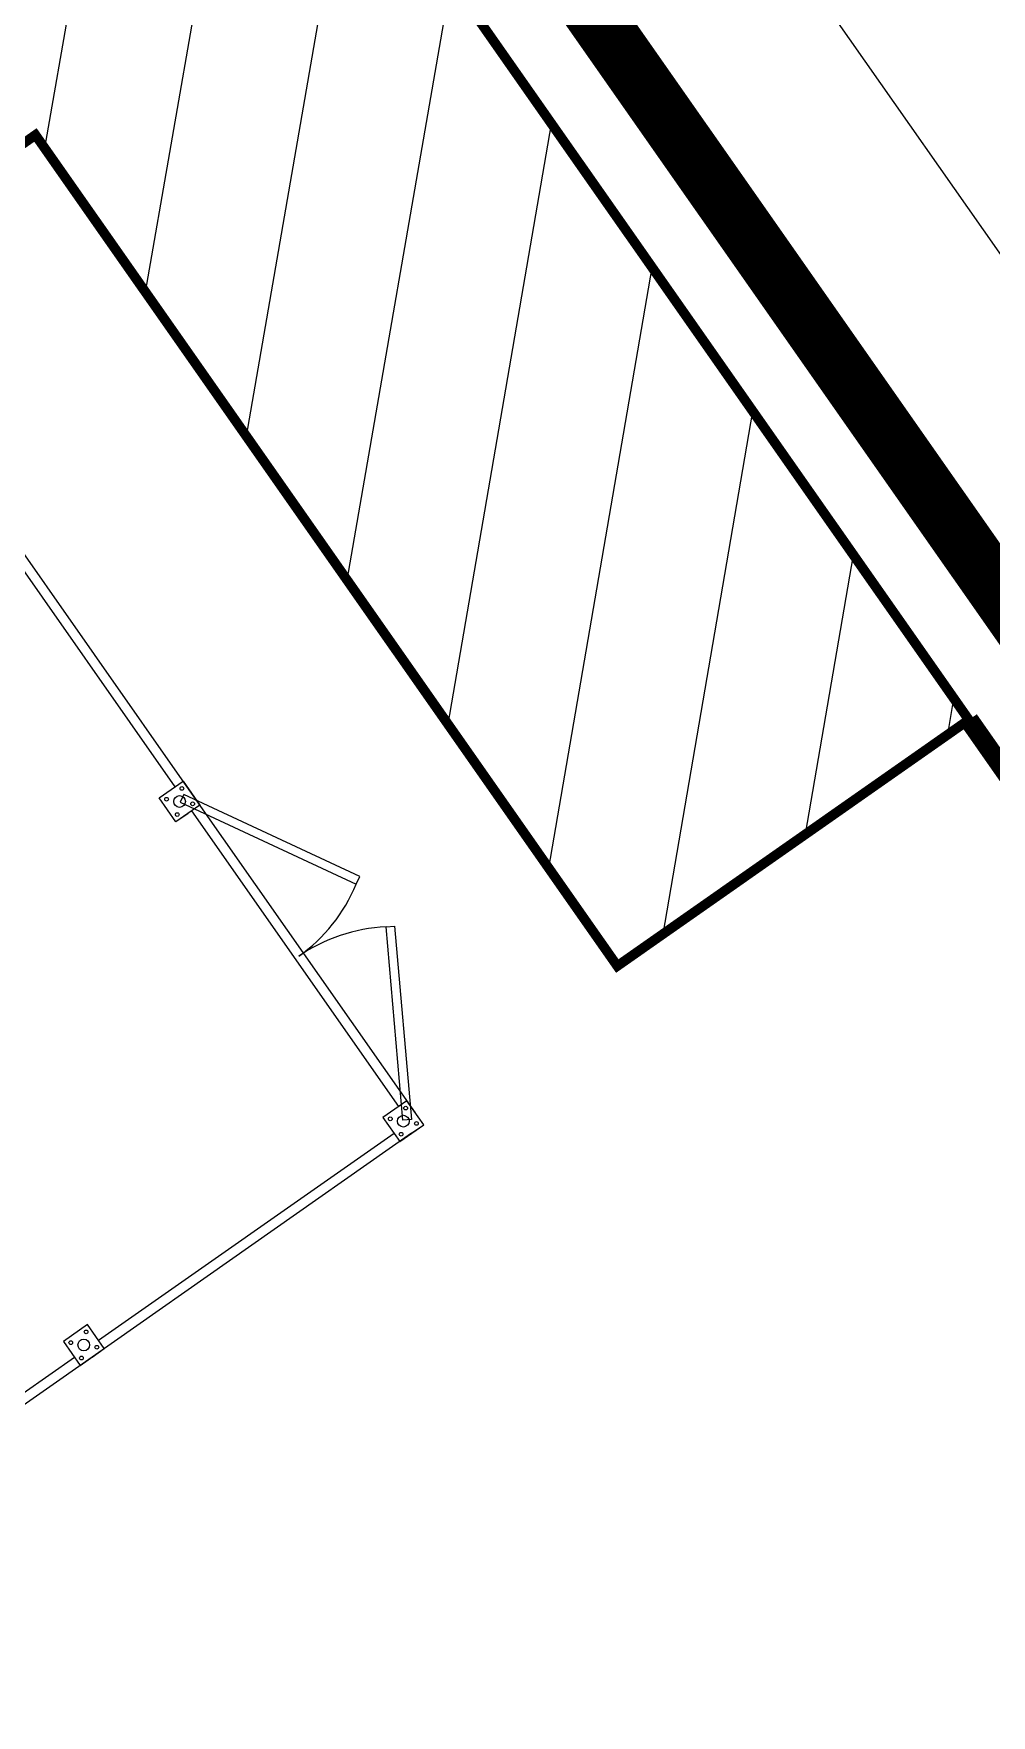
# Model space of a CAD drawing. Header units: millimetres. Extents: x 152904052 to 153933663, y 538271515 to 539240469.
# Drawn here: x 153361583 to 153366492, y 538945970 to 538954589 of the extents above; entities that cross this region are included whole.
import ezdxf

# ---------------------------------------------------------------- set-up
doc = ezdxf.new("R2010")
doc.units = ezdxf.units.MM
doc.layers.add('FENC', color=7, linetype='Continuous')
doc.layers.add('SCHM', color=9, linetype='Continuous')

msp = doc.modelspace()

# ---------------------------------------------------------------- hatches: boundary and pattern name
at = {"layer": 'SCHM'}
h = msp.add_hatch(dxfattribs=at)
h.set_pattern_fill('ANSI31', color=256, scale=200, angle=-7.189961912916426e-11)
h.set_pattern_definition([(79.99999999992068, (-0.0006760358810424805, 0.0001924633979797363), (-625.3529231625994, 110.2665928193663), [])])
h.paths.add_polyline_path([(153361816.8679787, 538957584.421828), (153359785.920341, 538956162.3369825), (153361363.2555408, 538953909.6688602), (153361592.0686809, 538954069.8855462), (153364574.6661505, 538949810.2949162), (153366376.8006479, 538951072.1630762)])

# ---------------------------------------------------------------- linework, layer by layer
at = {"layer": 'FENC'}
for p, q in [((153362392.3230999, 538950696.5612819), (153361245.1702268, 538952334.86537)), ((153362308.3472644, 538950729.3188632), (153361247.230857, 538952244.7501447)), ((153362226.4320603, 538950671.9612198), (153362349.3048669, 538950757.9976848)), ((153362349.3048669, 538950757.9976848), (153362435.3413325, 538950635.1248782)), ((153363539.4759724, 538949058.2571929), (153362392.3230999, 538950696.5612819)), ((153362312.4685255, 538950549.0884125), (153362226.4320599, 538950671.9612195)), ((153362312.4685255, 538950549.0884125), (153362226.4320603, 538950671.9612198)), ((153362435.3413325, 538950635.1248782), (153362312.4685255, 538950549.0884125)), ((153362353.1861709, 538950690.0314851), (153362334.4972726, 538950649.9530138)), ((153362334.4972726, 538950649.9530138), (153363236.2628861, 538950229.4527867)), ((153363254.9517854, 538950269.5312585), (153362353.1861709, 538950690.0314851)), ((153363455.5001377, 538949091.0147747), (153362394.3837301, 538950606.4460561)), ((153362374.6027254, 538950592.5952477), (153362312.4685255, 538950549.0884125)), ((153363236.2628861, 538950229.4527867), (153363254.9517854, 538950269.5312585)), ((153363389.181977, 538950011.0616856), (153363433.2354013, 538950014.9158602)), ((153363475.900905, 538949019.8596418), (153363389.181977, 538950011.0616856)), ((153363433.2354013, 538950014.9158602), (153363519.9543294, 538949023.7138164)), ((153363582.4942049, 538948996.8207898), (153363496.4577395, 538949119.6935961)), ((153363519.9543294, 538949023.7138164), (153363475.900905, 538949019.8596418)), ((153363520.3600057, 538948953.3139551), (153363582.4942049, 538948996.8207898)), ((153363520.3600057, 538948953.3139551), (153361882.055917, 538947806.1610823)), ((153363430.9425769, 538948951.7419264), (153361915.5112945, 538947890.625519)), ((153361944.1901169, 538947849.6679173), (153361858.1536507, 538947972.5407237)), ((153361882.055917, 538947806.1610823), (153361944.1901169, 538947849.6679173)), ((153361882.055917, 538947806.1610823), (153360243.7518285, 538946659.0082092)), ((153361792.6384881, 538947804.5890536), (153360277.2072066, 538946743.4726465))]:
    msp.add_line(p, q, dxfattribs=at)
for points in [[(153363496.4577395, 538949119.6935961), (153363373.584933, 538949033.657131), (153363459.6213983, 538948910.7843242), (153363582.4942049, 538948996.8207898)], [(153361858.1536507, 538947972.5407237), (153361735.2808444, 538947886.5042582), (153361821.3173098, 538947763.6314514), (153361944.1901169, 538947849.6679173)]]:
    msp.add_lwpolyline(points, close=True, dxfattribs=at)
for centre, radius in [((153362342.7005041, 538950720.5424831), 9.494372386252337), ((153362263.887262, 538950665.3568566), 9.494372386252337), ((153362330.8866966, 538950653.5430489), 29.99999999999946), ((153362330.8866962, 538950653.5430486), 29.99999999999946), ((153362397.8861308, 538950641.7292409), 9.494372386252337), ((153362319.0728885, 538950586.5436146), 9.494372386252337), ((153363489.8533772, 538949082.2383947), 9.494372386252339), ((153363411.040134, 538949027.052768), 9.494372386252339), ((153363478.0395689, 538949015.2389603), 29.99999999999947), ((153363478.0395691, 538949015.2389607), 29.99999999999947), ((153363545.039003, 538949003.4251521), 9.494372386252339), ((153363466.2257614, 538948948.2395263), 9.494372386252339), ((153361851.5492886, 538947935.0855219), 9.494372386252339), ((153361772.7360464, 538947879.8998961), 9.494372386252339), ((153361839.7354808, 538947868.086088), 29.99999999999947), ((153361839.7354808, 538947868.086088), 29.99999999999947), ((153361906.7349148, 538947856.27228), 9.494372386252339), ((153361827.9216729, 538947801.0866535), 9.494372386252339)]:
    msp.add_circle(centre, radius, dxfattribs=at)
for centre, start, end in [((153362442.8586821, 538950560.763916), 305.4407482285751, 337.3354779576068), ((153363429.1523572, 538949152.1905283), 92.66452574412382, 124.55924641009)]:
    msp.add_arc(centre, 859.8007301038989, start, end, dxfattribs=at)
at = {"layer": 'SCHM'}
msp.add_lwpolyline([(153309206.5309966, 538922882.6215992), (153362041.8378532, 538959878.3017433), (153517431.2993022, 538737959.1521058), (153500636.3688571, 538637005.7407947), (153497846.7623599, 538615992.3443744), (153507779.572562, 538601806.8212829), (153445728.8052072, 538558358.406229)], dxfattribs=at)
at = {"layer": 'SCHM', "const_width": 299.9999999999999}
msp.add_lwpolyline([(153077550.5028767, 538759454.5498495), (153361796.2622449, 538958485.5732625), (153516377.8116663, 538737720.2415776)], dxfattribs=at)
at = {"layer": 'SCHM', "const_width": 49.99999999999999}
msp.add_lwpolyline([(153361363.2555408, 538953909.6688602), (153359785.9203405, 538956162.3369818), (153361816.8679787, 538957584.421828), (153366376.8006479, 538951072.1630762), (153364574.66615, 538949810.2949157), (153361592.0686813, 538954069.885546)], close=True, dxfattribs=at)
at = {"layer": 'SCHM', "ltscale": 0.0008}
msp.add_lwpolyline([(153366376.8006477, 538951072.1630757), (153361816.8679787, 538957584.421828), (153228090.6261563, 538863948.2992474, 0.834855014784554), (153228501.9955198, 538863054.492353, -0.1097294766649881), (153240180.8940352, 538863442.7333446, 0.2017261292973118), (153241696.6353807, 538863770.1714909), (153243176.3331865, 538864806.2670487), (153240193.7357174, 538869065.8576791), (153321797.9974867, 538926205.7769198)], format="xyb", dxfattribs=at)
msp.add_lwpolyline([(153361363.2555408, 538953909.66886), (153361592.0686815, 538954069.8855462), (153364574.66615, 538949810.2949157), (153366376.8006477, 538951072.1630757)], dxfattribs=at)
at = {"layer": 'SCHM', "ltscale": 0.005, "const_width": 99.99999999999999}
msp.add_lwpolyline([(153457518.0963838, 538820908.9032383), (153366376.8006477, 538951072.1630757)], dxfattribs=at)

doc.saveas('drawing.dxf')
